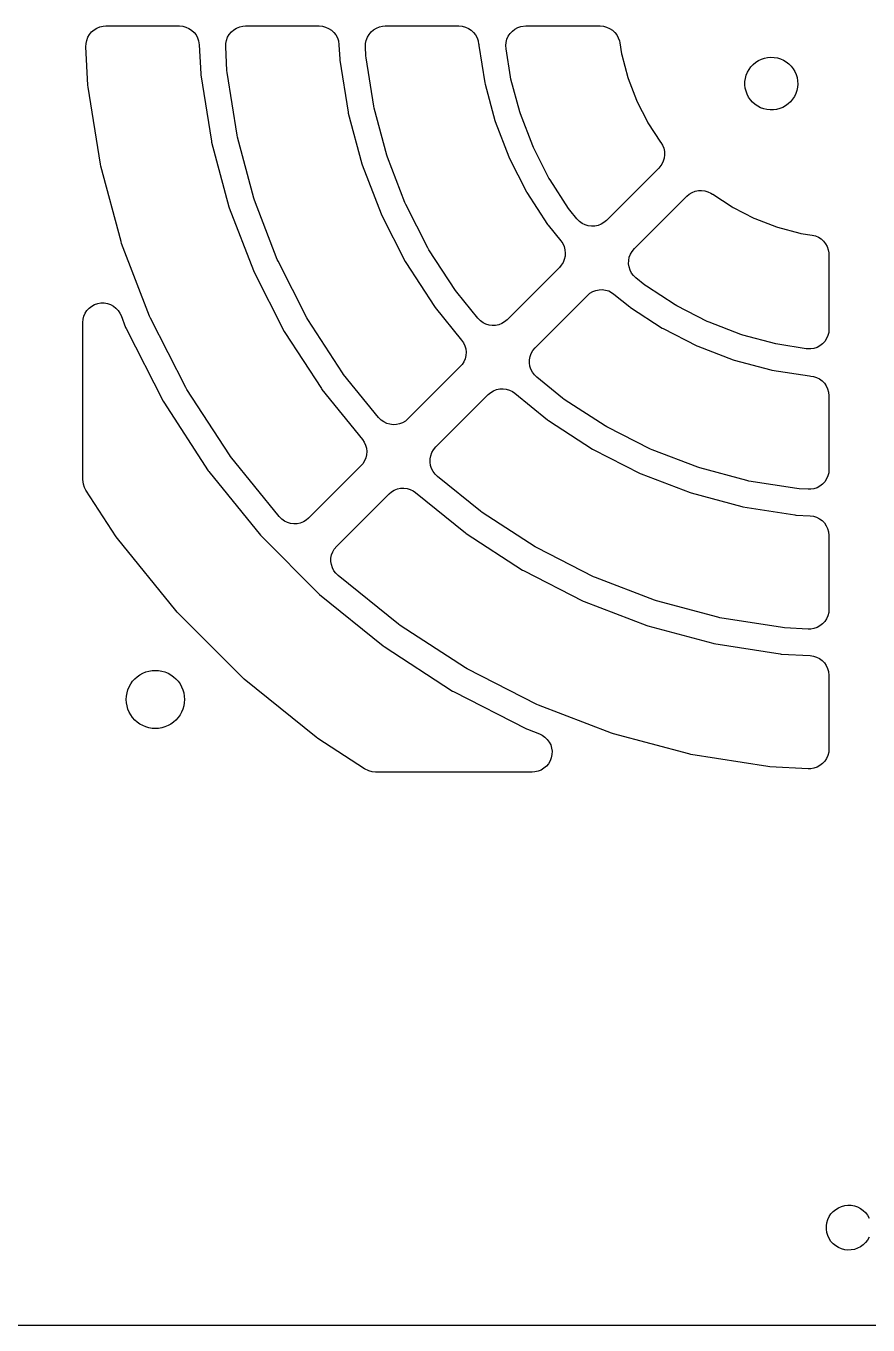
# Model space of a CAD drawing. Header units: metres. Extents: x -215 to 215, y -195 to 195.
# Drawn here: x -62.3 to 1.5, y -194.9 to -96.5 of the extents above; entities that cross this region are included whole.
import ezdxf

# ---------------------------------------------------------------- set-up
doc = ezdxf.new("R2010")
doc.units = ezdxf.units.M

msp = doc.modelspace()

# ---------------------------------------------------------------- linework, layer by layer
for p, q in [((-57.6996, -97.5879), (-57.6121, -97.3561)), ((-57.6121, -97.3561), (-57.4877, -97.1419)), ((-57.4877, -97.1419), (-57.3297, -96.9511)), ((-57.3297, -96.9511), (-57.1424, -96.7889)), ((-57.1424, -96.7889), (-56.931, -96.6598)), ((-56.931, -96.6598), (-56.7012, -96.5672)), ((-56.7012, -96.5672), (-56.4593, -96.5137)), ((-56.4593, -96.5137), (-56.2574, -96.5)), ((-56.2574, -96.5), (-50.6782, -96.5)), ((-50.6782, -96.5), (-50.4313, -96.5205)), ((-50.4313, -96.5205), (-50.1911, -96.5813)), ((-50.1911, -96.5813), (-49.9642, -96.6808)), ((-49.9642, -96.6808), (-49.7568, -96.8163)), ((-49.7568, -96.8163), (-49.5746, -96.9841)), ((-49.5746, -96.9841), (-49.4224, -97.1796)), ((-49.4224, -97.1796), (-49.3045, -97.3975)), ((-47.1163, -97.5879), (-47.0288, -97.3561)), ((-47.0288, -97.3561), (-46.9044, -97.1419)), ((-46.9044, -97.1419), (-46.7463, -96.9511)), ((-46.7463, -96.9511), (-46.5591, -96.7889)), ((-46.5591, -96.7889), (-46.3477, -96.6598)), ((-46.3477, -96.6598), (-46.1179, -96.5672)), ((-46.1179, -96.5672), (-45.876, -96.5137)), ((-45.876, -96.5137), (-45.6741, -96.5)), ((-45.6741, -96.5), (-40.0948, -96.5)), ((-40.0948, -96.5), (-39.8479, -96.5205)), ((-39.8479, -96.5205), (-39.6078, -96.5813)), ((-39.6078, -96.5813), (-39.3809, -96.6808)), ((-39.3809, -96.6808), (-39.1735, -96.8163)), ((-39.1735, -96.8163), (-38.9912, -96.9841)), ((-38.9912, -96.9841), (-38.8391, -97.1796)), ((-38.8391, -97.1796), (-38.7212, -97.3975)), ((-36.533, -97.5879), (-36.4455, -97.3561)), ((-36.4455, -97.3561), (-36.321, -97.1419)), ((-36.321, -97.1419), (-36.163, -96.9511)), ((-36.163, -96.9511), (-35.9757, -96.7889)), ((-35.9757, -96.7889), (-35.7643, -96.6597)), ((-35.7643, -96.6597), (-35.5345, -96.5672)), ((-35.5345, -96.5672), (-35.2926, -96.5137)), ((-35.2926, -96.5137), (-35.0907, -96.5)), ((-35.0907, -96.5), (-29.5115, -96.5)), ((-29.5115, -96.5), (-29.2646, -96.5205)), ((-29.2646, -96.5205), (-29.0244, -96.5813)), ((-29.0244, -96.5813), (-28.7976, -96.6808)), ((-28.7976, -96.6808), (-28.5902, -96.8163)), ((-28.5902, -96.8163), (-28.4079, -96.9841)), ((-28.4079, -96.9841), (-28.2557, -97.1796)), ((-28.2557, -97.1796), (-28.1378, -97.3975)), ((-25.8773, -97.5012), (-25.7759, -97.2752)), ((-25.7759, -97.2752), (-25.6387, -97.0689)), ((-25.6387, -97.0689), (-25.4694, -96.888)), ((-25.4694, -96.888), (-25.2727, -96.7375)), ((-25.2727, -96.7375), (-25.0538, -96.6214)), ((-25.0538, -96.6214), (-24.8189, -96.5429)), ((-24.8189, -96.5429), (-24.4627, -96.5)), ((-24.4627, -96.5), (-18.8217, -96.5)), ((-18.8217, -96.5), (-18.5748, -96.5205)), ((-18.5748, -96.5205), (-18.3346, -96.5813)), ((-18.3346, -96.5813), (-18.1077, -96.6808)), ((-18.1077, -96.6808), (-17.9003, -96.8163)), ((-17.9003, -96.8163), (-17.7181, -96.9841)), ((-17.7181, -96.9841), (-17.5659, -97.1796)), ((-17.5659, -97.1796), (-17.448, -97.3975)), ((-57.7553, -98.0785), (-57.7478, -97.8309)), ((-57.6035, -100.975), (-57.7553, -98.0785)), ((-57.7478, -97.8309), (-57.6996, -97.5879)), ((-49.3045, -97.3975), (-49.2241, -97.6318)), ((-49.2241, -97.6318), (-49.1802, -97.9215)), ((-49.1802, -97.9215), (-49.0651, -100.117)), ((-47.172, -98.0785), (-47.1645, -97.8309)), ((-47.0782, -99.8691), (-47.172, -98.0785)), ((-47.1645, -97.8309), (-47.1163, -97.5879)), ((-38.7212, -97.3975), (-38.6407, -97.6318)), ((-38.6407, -97.6318), (-38.5969, -97.9215)), ((-38.5969, -97.9215), (-38.5398, -99.0112)), ((-36.5887, -98.0785), (-36.5811, -97.8309)), ((-36.5528, -98.7628), (-36.5887, -98.0785)), ((-36.5811, -97.8309), (-36.533, -97.5879)), ((-28.1378, -97.3975), (-28.0574, -97.6318)), ((-28.0574, -97.6318), (-28.0219, -97.8663)), ((-28.0219, -97.8663), (-28.0185, -97.866)), ((-28.0185, -97.866), (-28.0062, -97.983)), ((-28.0062, -97.983), (-27.5573, -100.817)), ((-25.9626, -97.9876), (-25.9401, -97.7409)), ((-25.9442, -98.2346), (-25.9626, -97.9876)), ((-25.6071, -100.363), (-25.9442, -98.2346)), ((-25.9401, -97.7409), (-25.8773, -97.5012)), ((-17.448, -97.3975), (-17.3676, -97.6318)), ((-17.3676, -97.6318), (-17.3401, -97.7653)), ((-17.3401, -97.7653), (-17.2052, -98.617)), ((-38.5398, -99.0112), (-38.5316, -99.0892)), ((-38.5316, -99.0892), (-37.9094, -103.018)), ((-36.5364, -98.919), (-36.5528, -98.7628)), ((-35.9592, -102.563), (-36.5364, -98.919)), ((-17.2052, -98.617), (-17.1889, -98.6939)), ((-17.1889, -98.6939), (-16.733, -100.395)), ((-7.23308, -99.406), (-7.04364, -99.2487)), ((-7.04364, -99.2487), (-6.83629, -99.1158)), ((-6.83629, -99.1158), (-6.6142, -99.0095)), ((-6.6142, -99.0095), (-6.38072, -98.9312)), ((-6.38072, -98.9312), (-6.1394, -98.8823)), ((-6.1394, -98.8823), (-5.89389, -98.8633)), ((-5.89389, -98.8633), (-5.6479, -98.8747)), ((-5.6479, -98.8747), (-5.40518, -98.9162)), ((-5.40518, -98.9162), (-5.1694, -98.9872)), ((-5.1694, -98.9872), (-4.94415, -99.0867)), ((-4.94415, -99.0867), (-4.73282, -99.2131)), ((-4.73282, -99.2131), (-4.53862, -99.3645)), ((-49.0651, -100.117), (-49.0569, -100.195)), ((-49.0569, -100.195), (-48.2614, -105.218)), ((-47.0618, -100.025), (-47.0782, -99.8691)), ((-46.3113, -104.764), (-47.0618, -100.025)), ((-7.82314, -100.465), (-7.75941, -100.228)), ((-7.75941, -100.228), (-7.66693, -99.9993)), ((-7.66693, -99.9993), (-7.5471, -99.7842)), ((-7.5471, -99.7842), (-7.40175, -99.5854)), ((-7.40175, -99.5854), (-7.23308, -99.406)), ((-4.53862, -99.3645), (-4.3645, -99.5386)), ((-4.3645, -99.5386), (-4.21309, -99.7328)), ((-4.21309, -99.7328), (-4.0867, -99.9442)), ((-4.0867, -99.9442), (-3.98724, -100.169)), ((-3.98724, -100.169), (-3.91621, -100.405)), ((-57.5871, -101.132), (-57.6035, -100.975)), ((-56.6633, -106.964), (-57.5871, -101.132)), ((-27.5573, -100.817), (-27.5409, -100.894)), ((-27.5409, -100.894), (-26.7983, -103.666)), ((-25.5745, -100.516), (-25.6071, -100.363)), ((-24.9063, -103.01), (-25.5745, -100.516)), ((-16.733, -100.395), (-16.7086, -100.47)), ((-16.7086, -100.47), (-16.0773, -102.115)), ((-7.86095, -100.955), (-7.85716, -100.709)), ((-7.83446, -101.2), (-7.86095, -100.955)), ((-7.85716, -100.709), (-7.82314, -100.465)), ((-7.77808, -101.44), (-7.83446, -101.2)), ((-3.88226, -101.139), (-3.93123, -101.381)), ((-3.91621, -100.405), (-3.87469, -100.648)), ((-3.86333, -100.894), (-3.88226, -101.139)), ((-3.87469, -100.648), (-3.86333, -100.894)), ((-16.0773, -102.115), (-16.0453, -102.187)), ((-16.0453, -102.187), (-15.2455, -103.757)), ((-7.69267, -101.671), (-7.77808, -101.44)), ((-7.57953, -101.89), (-7.69267, -101.671)), ((-7.44037, -102.093), (-7.57953, -101.89)), ((-7.2773, -102.277), (-7.44037, -102.093)), ((-7.09279, -102.44), (-7.2773, -102.277)), ((-4.40599, -102.233), (-4.58539, -102.402)), ((-4.24869, -102.044), (-4.40599, -102.233)), ((-4.11584, -101.836), (-4.24869, -102.044)), ((-4.00949, -101.614), (-4.11584, -101.836)), ((-3.93123, -101.381), (-4.00949, -101.614)), ((-37.9094, -103.018), (-37.893, -103.095)), ((-37.893, -103.095), (-36.8637, -106.936)), ((-35.9265, -102.717), (-35.9592, -102.563)), ((-34.9717, -106.28), (-35.9265, -102.717)), ((-24.8578, -103.159), (-24.9063, -103.01)), ((-23.9326, -105.57), (-24.8578, -103.159)), ((-6.88963, -102.58), (-7.09279, -102.44)), ((-6.67093, -102.693), (-6.88963, -102.58)), ((-6.43997, -102.778), (-6.67093, -102.693)), ((-6.20027, -102.834), (-6.43997, -102.778)), ((-5.95546, -102.861), (-6.20027, -102.834)), ((-5.70924, -102.857), (-5.95546, -102.861)), ((-5.46536, -102.823), (-5.70924, -102.857)), ((-5.22751, -102.759), (-5.46536, -102.823)), ((-4.99928, -102.667), (-5.22751, -102.759)), ((-4.78416, -102.547), (-4.99928, -102.667)), ((-4.58539, -102.402), (-4.78416, -102.547)), ((-26.7983, -103.666), (-26.774, -103.741)), ((-26.774, -103.741), (-25.7456, -106.42)), ((-15.2455, -103.757), (-15.2061, -103.825)), ((-15.2061, -103.825), (-14.2466, -105.302)), ((-48.2614, -105.218), (-48.2451, -105.295)), ((-46.2786, -104.917), (-46.3113, -104.764)), ((-45.037, -109.551), (-46.2786, -104.917)), ((-48.2451, -105.295), (-46.929, -110.207)), ((-23.8688, -105.713), (-23.9326, -105.57)), ((-22.6967, -108.013), (-23.8688, -105.713)), ((-14.2466, -105.302), (-14.2324, -105.322)), ((-14.2324, -105.322), (-14.1039, -105.534)), ((-14.1039, -105.534), (-14.0119, -105.764)), ((-14.0119, -105.764), (-13.9591, -106.006)), ((-13.9591, -106.006), (-13.9468, -106.253)), ((-56.6307, -107.118), (-56.6633, -106.964)), ((-55.1024, -112.821), (-56.6307, -107.118)), ((-36.8637, -106.936), (-36.8393, -107.011)), ((-36.8393, -107.011), (-35.414, -110.724)), ((-34.9232, -106.43), (-34.9717, -106.28)), ((-33.601, -109.874), (-34.9232, -106.43)), ((-25.7456, -106.42), (-25.7137, -106.491)), ((-25.7137, -106.491), (-24.4109, -109.048)), ((-14.2935, -107.163), (-14.3854, -107.264)), ((-14.1512, -106.961), (-14.2935, -107.163)), ((-14.0442, -106.737), (-14.1512, -106.961)), ((-13.9755, -106.499), (-14.0442, -106.737)), ((-13.9468, -106.253), (-13.9755, -106.499)), ((-22.6181, -108.149), (-22.6967, -108.013)), ((-21.2121, -110.314), (-22.6181, -108.149)), ((-14.3854, -107.264), (-18.3502, -111.229)), ((-24.4109, -109.048), (-24.3717, -109.116)), ((-24.3717, -109.116), (-22.8087, -111.523)), ((-12.075, -109.225), (-11.8622, -109.098)), ((-11.8622, -109.098), (-11.6314, -109.008)), ((-11.6314, -109.008), (-11.3889, -108.958)), ((-11.3889, -108.958), (-11.1414, -108.947)), ((-11.1414, -108.947), (-10.8956, -108.978)), ((-10.8956, -108.978), (-10.6581, -109.049)), ((-10.6581, -109.049), (-10.4356, -109.157)), ((-10.4356, -109.157), (-10.3218, -109.232)), ((-44.9885, -109.7), (-45.037, -109.551)), ((-43.2693, -114.179), (-44.9885, -109.7)), ((-33.5371, -110.018), (-33.601, -109.874)), ((-31.8621, -113.305), (-33.5371, -110.018)), ((-16.2289, -113.35), (-12.264, -109.385)), ((-12.264, -109.385), (-12.075, -109.225)), ((-10.3218, -109.232), (-10.3024, -109.247)), ((-10.3024, -109.247), (-8.82471, -110.206)), ((-46.929, -110.207), (-46.9047, -110.282)), ((-46.9047, -110.282), (-45.0823, -115.029)), ((-35.414, -110.724), (-35.382, -110.796)), ((-35.382, -110.796), (-33.5763, -114.34)), ((-21.1198, -110.441), (-21.2121, -110.314)), ((-20.5766, -111.112), (-21.1198, -110.441)), ((-20.3803, -111.313), (-20.5766, -111.112)), ((-8.82471, -110.206), (-8.75652, -110.245)), ((-8.75652, -110.245), (-7.18683, -111.045)), ((-7.18683, -111.045), (-7.1151, -111.077)), ((-7.1151, -111.077), (-5.47032, -111.709)), ((-22.8087, -111.523), (-22.7626, -111.586)), ((-22.7626, -111.586), (-21.7982, -112.777)), ((-20.1787, -111.457), (-20.3803, -111.313)), ((-19.9561, -111.566), (-20.1787, -111.457)), ((-19.7187, -111.636), (-19.9561, -111.566)), ((-19.4729, -111.667), (-19.7187, -111.636)), ((-19.2254, -111.657), (-19.4729, -111.667)), ((-18.9829, -111.606), (-19.2254, -111.657)), ((-18.7521, -111.516), (-18.9829, -111.606)), ((-18.5393, -111.389), (-18.7521, -111.516)), ((-18.3502, -111.229), (-18.5393, -111.389)), ((-5.47032, -111.709), (-5.39542, -111.733)), ((-5.39542, -111.733), (-3.69386, -112.189)), ((-55.0539, -112.971), (-55.1024, -112.821)), ((-52.9377, -118.483), (-55.0539, -112.971)), ((-21.7982, -112.777), (-21.6588, -112.982)), ((-21.6588, -112.982), (-21.5549, -113.207)), ((-3.69386, -112.189), (-3.61696, -112.205)), ((-3.61696, -112.205), (-2.76534, -112.34)), ((-2.76534, -112.34), (-2.52469, -112.399)), ((-2.52469, -112.399), (-2.297, -112.497)), ((-2.297, -112.497), (-2.08849, -112.63)), ((-2.08849, -112.63), (-1.90485, -112.797)), ((-1.90485, -112.797), (-1.75107, -112.991)), ((-1.75107, -112.991), (-1.63136, -113.208)), ((-31.7836, -113.441), (-31.8621, -113.305)), ((-29.7742, -116.535), (-31.7836, -113.441)), ((-21.5549, -113.207), (-21.4894, -113.446)), ((-21.4799, -113.94), (-21.5361, -114.181)), ((-21.4894, -113.446), (-21.4642, -113.692)), ((-21.4642, -113.692), (-21.4799, -113.94)), ((-16.6605, -114.258), (-16.615, -114.015)), ((-16.615, -114.015), (-16.53, -113.782)), ((-16.53, -113.782), (-16.4079, -113.566)), ((-16.4079, -113.566), (-16.2289, -113.35)), ((-1.63136, -113.208), (-1.549, -113.441)), ((-1.549, -113.441), (-1.5062, -113.685)), ((-1.5062, -113.685), (-1.5, -113.822)), ((-1.5, -113.822), (-1.5, -119.463)), ((-45.0823, -115.029), (-45.0504, -115.101)), ((-43.2054, -114.322), (-43.2693, -114.179)), ((-41.0276, -118.597), (-43.2054, -114.322)), ((-33.5763, -114.34), (-33.5371, -114.408)), ((-33.5371, -114.408), (-31.3708, -117.744)), ((-21.9033, -114.782), (-25.8647, -118.743)), ((-21.7627, -114.62), (-21.9033, -114.782)), ((-21.6312, -114.41), (-21.7627, -114.62)), ((-21.5361, -114.181), (-21.6312, -114.41)), ((-16.6653, -114.506), (-16.6605, -114.258)), ((-16.6292, -114.751), (-16.6653, -114.506)), ((-16.5533, -114.987), (-16.6292, -114.751)), ((-16.4396, -115.207), (-16.5533, -114.987)), ((-45.0504, -115.101), (-42.7418, -119.632)), ((-16.2912, -115.405), (-16.4396, -115.207)), ((-16.1122, -115.577), (-16.2912, -115.405)), ((-15.4415, -116.12), (-16.1122, -115.577)), ((-29.6819, -116.662), (-29.7742, -116.535)), ((-28.0911, -118.627), (-29.6819, -116.662)), ((-23.7434, -120.865), (-19.782, -116.903)), ((-19.782, -116.903), (-19.5929, -116.743)), ((-19.5929, -116.743), (-19.3801, -116.616)), ((-19.3801, -116.616), (-19.1493, -116.526)), ((-19.1493, -116.526), (-18.9068, -116.475)), ((-18.9068, -116.475), (-18.6593, -116.465)), ((-18.6593, -116.465), (-18.4135, -116.496)), ((-18.4135, -116.496), (-18.1761, -116.567)), ((-18.1761, -116.567), (-17.9535, -116.675)), ((-17.9535, -116.675), (-17.7773, -116.798)), ((-17.7773, -116.798), (-16.5865, -117.763)), ((-15.3145, -116.212), (-15.4415, -116.12)), ((-13.1493, -117.618), (-15.3145, -116.212)), ((-57.8192, -118.248), (-57.6837, -118.041)), ((-57.6837, -118.041), (-57.5159, -117.859)), ((-57.5159, -117.859), (-57.3204, -117.706)), ((-57.3204, -117.706), (-57.1025, -117.588)), ((-57.1025, -117.588), (-56.8682, -117.508)), ((-56.8682, -117.508), (-56.6239, -117.467)), ((-56.6239, -117.467), (-56.3761, -117.467)), ((-56.3761, -117.467), (-56.1318, -117.508)), ((-56.1318, -117.508), (-55.8975, -117.588)), ((-55.8975, -117.588), (-55.6796, -117.706)), ((-55.6796, -117.706), (-55.4841, -117.859)), ((-55.4841, -117.859), (-55.3163, -118.041)), ((-55.3163, -118.041), (-55.1808, -118.248)), ((-31.3708, -117.744), (-31.3246, -117.807)), ((-31.3246, -117.807), (-29.3127, -120.292)), ((-16.5865, -117.763), (-16.523, -117.809)), ((-16.523, -117.809), (-14.1162, -119.372)), ((-13.0134, -117.697), (-13.1493, -117.618)), ((-10.713, -118.869), (-13.0134, -117.697)), ((-58, -118.962), (-57.9795, -118.715)), ((-58, -130.843), (-58, -118.962)), ((-57.9795, -118.715), (-57.9187, -118.475)), ((-57.9187, -118.475), (-57.8192, -118.248)), ((-55.1808, -118.248), (-55.0996, -118.425)), ((-55.0996, -118.425), (-54.7507, -119.334)), ((-52.8738, -118.627), (-52.9377, -118.483)), ((-50.193, -123.888), (-52.8738, -118.627)), ((-40.9491, -118.732), (-41.0276, -118.597)), ((-38.3363, -122.756), (-40.9491, -118.732)), ((-27.8948, -118.827), (-28.0911, -118.627)), ((-27.6932, -118.971), (-27.8948, -118.827)), ((-27.4706, -119.08), (-27.6932, -118.971)), ((-26.2666, -119.03), (-26.4973, -119.12)), ((-26.0537, -118.904), (-26.2666, -119.03)), ((-25.8647, -118.743), (-26.0537, -118.904)), ((-10.5695, -118.933), (-10.713, -118.869)), ((-8.15924, -119.858), (-10.5695, -118.933)), ((-54.7507, -119.334), (-54.7187, -119.405)), ((-54.7187, -119.405), (-51.9072, -124.923)), ((-42.7418, -119.632), (-42.7025, -119.7)), ((-42.7025, -119.7), (-39.9329, -123.964)), ((-27.2332, -119.151), (-27.4706, -119.08)), ((-26.9873, -119.181), (-27.2332, -119.151)), ((-26.7398, -119.171), (-26.9873, -119.181)), ((-26.4973, -119.12), (-26.7398, -119.171)), ((-14.1162, -119.372), (-14.0483, -119.411)), ((-14.0483, -119.411), (-11.4915, -120.714)), ((-8.00992, -119.906), (-8.15924, -119.858)), ((-5.51637, -120.574), (-8.00992, -119.906)), ((-1.58127, -119.95), (-1.68079, -120.177)), ((-1.52046, -119.71), (-1.58127, -119.95)), ((-1.5, -119.463), (-1.52046, -119.71)), ((-29.3127, -120.292), (-29.1732, -120.497)), ((-29.1732, -120.497), (-29.0694, -120.721)), ((-29.0694, -120.721), (-29.0039, -120.96)), ((-29.0039, -120.96), (-28.9787, -121.207)), ((-23.9224, -121.081), (-23.7434, -120.865)), ((-11.4915, -120.714), (-11.4198, -120.746)), ((-11.4198, -120.746), (-8.74074, -121.774)), ((-5.36279, -120.607), (-5.51637, -120.574)), ((-3.23465, -120.944), (-5.36279, -120.607)), ((-2.87613, -120.958), (-3.23465, -120.944)), ((-2.63177, -120.917), (-2.87613, -120.958)), ((-2.39746, -120.836), (-2.63177, -120.917)), ((-2.17958, -120.718), (-2.39746, -120.836)), ((-1.98409, -120.566), (-2.17958, -120.718)), ((-1.81628, -120.384), (-1.98409, -120.566)), ((-1.68079, -120.177), (-1.81628, -120.384)), ((-29.1457, -121.924), (-29.2772, -122.134)), ((-29.0506, -121.695), (-29.1457, -121.924)), ((-28.9944, -121.454), (-29.0506, -121.695)), ((-28.9787, -121.207), (-28.9944, -121.454)), ((-24.1797, -122.02), (-24.1749, -121.773)), ((-24.1749, -121.773), (-24.1295, -121.529)), ((-24.1295, -121.529), (-24.0445, -121.296)), ((-24.0445, -121.296), (-23.9224, -121.081)), ((-8.74074, -121.774), (-8.66583, -121.798)), ((-8.66583, -121.798), (-5.89426, -122.541)), ((-38.244, -122.883), (-38.3363, -122.756)), ((-35.6055, -126.141), (-38.244, -122.883)), ((-29.4178, -122.296), (-33.3792, -126.258)), ((-29.2772, -122.134), (-29.4178, -122.296)), ((-24.1437, -122.265), (-24.1797, -122.02)), ((-24.0677, -122.501), (-24.1437, -122.265)), ((-23.9541, -122.721), (-24.0677, -122.501)), ((-23.8057, -122.92), (-23.9541, -122.721)), ((-23.6267, -123.091), (-23.8057, -122.92)), ((-5.89426, -122.541), (-5.81731, -122.557)), ((-5.81731, -122.557), (-2.98299, -123.006)), ((-50.1145, -124.024), (-50.193, -123.888)), ((-21.6622, -124.682), (-23.6267, -123.091)), ((-2.98299, -123.006), (-2.866, -123.019)), ((-2.866, -123.019), (-2.86627, -123.021)), ((-2.86627, -123.021), (-2.67604, -123.047)), ((-2.67604, -123.047), (-2.43941, -123.12)), ((-2.43941, -123.12), (-2.21805, -123.231)), ((-2.21805, -123.231), (-2.01802, -123.378)), ((-2.01802, -123.378), (-1.84477, -123.555)), ((-1.84477, -123.555), (-1.70305, -123.758)), ((-1.70305, -123.758), (-1.59669, -123.982)), ((-51.9072, -124.923), (-51.868, -124.991)), ((-46.8984, -128.977), (-50.1145, -124.024)), ((-39.9329, -123.964), (-39.8868, -124.028)), ((-39.8868, -124.028), (-36.8271, -127.806)), ((-31.2578, -128.379), (-27.2964, -124.418)), ((-27.2964, -124.418), (-27.1074, -124.258)), ((-27.1074, -124.258), (-26.8946, -124.131)), ((-26.8946, -124.131), (-26.6638, -124.041)), ((-26.6638, -124.041), (-26.4213, -123.99)), ((-26.4213, -123.99), (-26.1738, -123.98)), ((-26.1738, -123.98), (-25.928, -124.01)), ((-25.928, -124.01), (-25.6905, -124.081)), ((-25.6905, -124.081), (-25.468, -124.19)), ((-25.468, -124.19), (-25.2918, -124.313)), ((-25.2918, -124.313), (-22.8073, -126.325)), ((-21.5352, -124.774), (-21.6622, -124.682)), ((-18.4409, -126.784), (-21.5352, -124.774)), ((-1.59669, -123.982), (-1.52863, -124.22)), ((-1.52863, -124.22), (-1.5, -124.511)), ((-1.5, -124.511), (-1.5, -130.091)), ((-51.868, -124.991), (-48.495, -130.185)), ((-35.4093, -126.342), (-35.6055, -126.141)), ((-35.2076, -126.486), (-35.4093, -126.342)), ((-34.9851, -126.595), (-35.2076, -126.486)), ((-34.7476, -126.665), (-34.9851, -126.595)), ((-34.5018, -126.696), (-34.7476, -126.665)), ((-34.2543, -126.686), (-34.5018, -126.696)), ((-34.0118, -126.635), (-34.2543, -126.686)), ((-33.781, -126.545), (-34.0118, -126.635)), ((-33.5682, -126.418), (-33.781, -126.545)), ((-33.3792, -126.258), (-33.5682, -126.418)), ((-22.8073, -126.325), (-22.7437, -126.371)), ((-22.7437, -126.371), (-19.408, -128.537)), ((-18.305, -126.862), (-18.4409, -126.784)), ((-15.0176, -128.537), (-18.305, -126.862)), ((-36.8271, -127.806), (-36.6877, -128.011)), ((-36.6877, -128.011), (-36.5838, -128.236)), ((-36.5838, -128.236), (-36.5184, -128.475)), ((-36.5184, -128.475), (-36.4931, -128.721)), ((-36.4931, -128.721), (-36.5089, -128.969)), ((-31.6439, -129.044), (-31.559, -128.811)), ((-31.559, -128.811), (-31.4369, -128.595)), ((-31.4369, -128.595), (-31.2578, -128.379)), ((-19.408, -128.537), (-19.34, -128.576)), ((-19.34, -128.576), (-15.796, -130.382)), ((-14.8742, -128.601), (-15.0176, -128.537)), ((-11.4297, -129.923), (-14.8742, -128.601)), ((-46.8061, -129.104), (-46.8984, -128.977)), ((-43.12, -133.656), (-46.8061, -129.104)), ((-36.9322, -129.811), (-40.8936, -133.772)), ((-36.7916, -129.649), (-36.9322, -129.811)), ((-36.6601, -129.439), (-36.7916, -129.649)), ((-36.565, -129.21), (-36.6601, -129.439)), ((-36.5089, -128.969), (-36.565, -129.21)), ((-31.6942, -129.535), (-31.6894, -129.287)), ((-31.6581, -129.78), (-31.6942, -129.535)), ((-31.6894, -129.287), (-31.6439, -129.044)), ((-31.5822, -130.016), (-31.6581, -129.78)), ((-48.495, -130.185), (-48.4489, -130.249)), ((-48.4489, -130.249), (-44.5514, -135.062)), ((-31.4685, -130.236), (-31.5822, -130.016)), ((-31.3201, -130.434), (-31.4685, -130.236)), ((-31.1411, -130.606), (-31.3201, -130.434)), ((-27.8829, -133.244), (-31.1411, -130.606)), ((-15.796, -130.382), (-15.7243, -130.414)), ((-15.7243, -130.414), (-12.0112, -131.839)), ((-11.2803, -129.972), (-11.4297, -129.923)), ((-7.71677, -130.927), (-11.2803, -129.972)), ((-1.68079, -130.805), (-1.81628, -131.012)), ((-1.58127, -130.578), (-1.68079, -130.805)), ((-1.52046, -130.338), (-1.58127, -130.578)), ((-1.5, -130.091), (-1.52046, -130.338)), ((-57.9551, -131.207), (-58, -130.843)), ((-57.8753, -131.441), (-57.9551, -131.207)), ((-57.758, -131.659), (-57.8753, -131.441)), ((-55.4605, -135.197), (-57.758, -131.659)), ((-34.8109, -131.932), (-34.6219, -131.772)), ((-34.6219, -131.772), (-34.409, -131.645)), ((-34.409, -131.645), (-34.1783, -131.555)), ((-34.1783, -131.555), (-33.9358, -131.504)), ((-33.9358, -131.504), (-33.6883, -131.494)), ((-33.6883, -131.494), (-33.4424, -131.525)), ((-33.4424, -131.525), (-33.205, -131.595)), ((-33.205, -131.595), (-32.9824, -131.704)), ((-32.9824, -131.704), (-32.8063, -131.827)), ((-7.56319, -130.959), (-7.71677, -130.927)), ((-3.91898, -131.536), (-7.56319, -130.959)), ((-3.76282, -131.553), (-3.91898, -131.536)), ((-3.07849, -131.589), (-3.76282, -131.553)), ((-2.87613, -131.586), (-3.07849, -131.589)), ((-2.63177, -131.545), (-2.87613, -131.586)), ((-2.39746, -131.464), (-2.63177, -131.545)), ((-2.17958, -131.346), (-2.39746, -131.464)), ((-1.98409, -131.194), (-2.17958, -131.346)), ((-1.81628, -131.012), (-1.98409, -131.194)), ((-38.7723, -135.894), (-34.8109, -131.932)), ((-32.8063, -131.827), (-29.0279, -134.887)), ((-12.0112, -131.839), (-11.9363, -131.864)), ((-11.9363, -131.864), (-8.09465, -132.893)), ((-42.9237, -133.856), (-43.12, -133.656)), ((-40.8936, -133.772), (-41.0826, -133.932)), ((-27.7558, -133.336), (-27.8829, -133.244)), ((-23.7325, -135.949), (-27.7558, -133.336)), ((-8.09465, -132.893), (-8.0177, -132.909)), ((-8.0177, -132.909), (-4.08925, -133.532)), ((-4.08925, -133.532), (-4.0112, -133.54)), ((-4.0112, -133.54), (-2.92149, -133.597)), ((-2.92149, -133.597), (-2.67601, -133.63)), ((-2.67601, -133.63), (-2.43936, -133.704)), ((-2.43936, -133.704), (-2.218, -133.815)), ((-42.7221, -134), (-42.9237, -133.856)), ((-42.4995, -134.109), (-42.7221, -134)), ((-42.2621, -134.18), (-42.4995, -134.109)), ((-42.0162, -134.21), (-42.2621, -134.18)), ((-41.7687, -134.2), (-42.0162, -134.21)), ((-41.5262, -134.149), (-41.7687, -134.2)), ((-41.2955, -134.059), (-41.5262, -134.149)), ((-41.0826, -133.932), (-41.2955, -134.059)), ((-2.218, -133.815), (-2.01799, -133.961)), ((-2.01799, -133.961), (-1.84476, -134.138)), ((-1.84476, -134.138), (-1.70303, -134.341)), ((-1.70303, -134.341), (-1.59668, -134.565)), ((-1.59668, -134.565), (-1.52863, -134.803)), ((-55.3682, -135.324), (-55.4605, -135.197)), ((-50.9548, -140.774), (-55.3682, -135.324)), ((-44.5514, -135.062), (-44.4989, -135.12)), ((-44.4989, -135.12), (-40.1199, -139.499)), ((-29.0279, -134.887), (-28.9644, -134.933)), ((-28.9644, -134.933), (-24.6995, -137.703)), ((-1.52863, -134.803), (-1.5, -135.095)), ((-1.5, -135.095), (-1.5, -140.674)), ((-39.2038, -136.802), (-39.1584, -136.558)), ((-39.1584, -136.558), (-39.0734, -136.325)), ((-39.0734, -136.325), (-38.9513, -136.11)), ((-38.9513, -136.11), (-38.7723, -135.894)), ((-23.5965, -136.028), (-23.7325, -135.949)), ((-19.3223, -138.205), (-23.5965, -136.028)), ((-39.2086, -137.049), (-39.2038, -136.802)), ((-39.1726, -137.294), (-39.2086, -137.049)), ((-39.0966, -137.53), (-39.1726, -137.294)), ((-38.983, -137.75), (-39.0966, -137.53)), ((-24.6995, -137.703), (-24.6316, -137.742)), ((-38.8346, -137.949), (-38.983, -137.75)), ((-38.6556, -138.12), (-38.8346, -137.949)), ((-34.1036, -141.806), (-38.6556, -138.12)), ((-24.6316, -137.742), (-20.1008, -140.05)), ((-19.1789, -138.269), (-19.3223, -138.205)), ((-14.7001, -139.989), (-19.1789, -138.269)), ((-40.1199, -139.499), (-40.0616, -139.551)), ((-40.0616, -139.551), (-35.2486, -143.449)), ((-20.1008, -140.05), (-20.029, -140.082)), ((-20.029, -140.082), (-15.2816, -141.905)), ((-14.5508, -140.037), (-14.7001, -139.989)), ((-9.91716, -141.279), (-14.5508, -140.037)), ((-1.5, -140.674), (-1.52046, -140.921)), ((-50.8497, -140.891), (-50.9548, -140.774)), ((-45.8911, -145.85), (-50.8497, -140.891)), ((-9.76358, -141.311), (-9.91716, -141.279)), ((-5.02524, -142.062), (-9.76358, -141.311)), ((-1.81628, -141.595), (-1.98409, -141.778)), ((-1.68079, -141.388), (-1.81628, -141.595)), ((-1.58127, -141.161), (-1.68079, -141.388)), ((-1.52046, -140.921), (-1.58127, -141.161)), ((-33.9766, -141.898), (-34.1036, -141.806)), ((-29.0243, -145.114), (-33.9766, -141.898)), ((-15.2816, -141.905), (-15.2067, -141.929)), ((-15.2067, -141.929), (-10.2951, -143.245)), ((-4.86909, -142.078), (-5.02524, -142.062)), ((-3.07851, -142.172), (-4.86909, -142.078)), ((-2.87613, -142.169), (-3.07851, -142.172)), ((-2.63177, -142.128), (-2.87613, -142.169)), ((-2.39746, -142.048), (-2.63177, -142.128)), ((-2.17958, -141.93), (-2.39746, -142.048)), ((-1.98409, -141.778), (-2.17958, -141.93)), ((-35.2486, -143.449), (-35.1852, -143.495)), ((-35.1852, -143.495), (-29.9912, -146.868)), ((-10.2951, -143.245), (-10.2181, -143.261)), ((-10.2181, -143.261), (-5.1955, -144.057)), ((-5.1955, -144.057), (-5.11745, -144.065)), ((-5.11745, -144.065), (-2.92149, -144.18)), ((-2.92149, -144.18), (-2.67601, -144.214)), ((-2.67601, -144.214), (-2.43936, -144.287)), ((-2.43936, -144.287), (-2.21802, -144.398)), ((-2.21802, -144.398), (-2.01799, -144.544)), ((-2.01799, -144.544), (-1.84476, -144.721)), ((-53.6723, -145.634), (-53.456, -145.515)), ((-53.456, -145.515), (-53.2278, -145.42)), ((-53.2278, -145.42), (-52.9903, -145.352)), ((-52.9903, -145.352), (-52.7467, -145.31)), ((-52.7467, -145.31), (-52.5, -145.297)), ((-52.5, -145.297), (-52.2533, -145.31)), ((-52.2533, -145.31), (-52.0097, -145.352)), ((-52.0097, -145.352), (-51.7722, -145.42)), ((-51.7722, -145.42), (-51.5439, -145.515)), ((-51.5439, -145.515), (-51.3277, -145.634)), ((-28.8883, -145.193), (-29.0243, -145.114)), ((-23.6268, -147.874), (-28.8883, -145.193)), ((-1.84476, -144.721), (-1.70303, -144.925)), ((-1.70303, -144.925), (-1.59669, -145.148)), ((-1.59669, -145.148), (-1.52863, -145.387)), ((-1.52863, -145.387), (-1.5, -145.678)), ((-54.5798, -146.772), (-54.4852, -146.544)), ((-54.4852, -146.544), (-54.3657, -146.328)), ((-54.3657, -146.328), (-54.2227, -146.126)), ((-54.2227, -146.126), (-54.0581, -145.942)), ((-54.0581, -145.942), (-53.8738, -145.777)), ((-53.8738, -145.777), (-53.6723, -145.634)), ((-51.3277, -145.634), (-51.1262, -145.777)), ((-51.1262, -145.777), (-50.9419, -145.942)), ((-50.9419, -145.942), (-50.7773, -146.126)), ((-50.7773, -146.126), (-50.6343, -146.328)), ((-50.6343, -146.328), (-50.5147, -146.544)), ((-50.5147, -146.544), (-50.4202, -146.772)), ((-45.7745, -145.955), (-45.8911, -145.85)), ((-40.3243, -150.368), (-45.7745, -145.955)), ((-1.5, -145.678), (-1.5, -151.257)), ((-54.7035, -147.5), (-54.6896, -147.253)), ((-54.6896, -147.747), (-54.7035, -147.5)), ((-54.6896, -147.253), (-54.6482, -147.01)), ((-54.6482, -147.01), (-54.5798, -146.772)), ((-50.4202, -146.772), (-50.3518, -147.01)), ((-50.3518, -147.01), (-50.3104, -147.253)), ((-50.3104, -147.253), (-50.2965, -147.5)), ((-50.2965, -147.5), (-50.3104, -147.747)), ((-29.9912, -146.868), (-29.9233, -146.907)), ((-29.9233, -146.907), (-24.4054, -149.719)), ((-54.6482, -147.99), (-54.6896, -147.747)), ((-54.5798, -148.228), (-54.6482, -147.99)), ((-54.4852, -148.456), (-54.5798, -148.228)), ((-54.3657, -148.672), (-54.4852, -148.456)), ((-50.5147, -148.456), (-50.6343, -148.672)), ((-50.4202, -148.228), (-50.5147, -148.456)), ((-50.3518, -147.99), (-50.4202, -148.228)), ((-50.3104, -147.747), (-50.3518, -147.99)), ((-23.4834, -147.938), (-23.6268, -147.874)), ((-17.9705, -150.054), (-23.4834, -147.938)), ((-54.2227, -148.874), (-54.3657, -148.672)), ((-54.0581, -149.058), (-54.2227, -148.874)), ((-53.8738, -149.223), (-54.0581, -149.058)), ((-53.6723, -149.366), (-53.8738, -149.223)), ((-53.456, -149.485), (-53.6723, -149.366)), ((-53.2278, -149.58), (-53.456, -149.485)), ((-51.5439, -149.485), (-51.7722, -149.58)), ((-51.3277, -149.366), (-51.5439, -149.485)), ((-51.1262, -149.223), (-51.3277, -149.366)), ((-50.9419, -149.058), (-51.1262, -149.223)), ((-50.7773, -148.874), (-50.9419, -149.058)), ((-50.6343, -148.672), (-50.7773, -148.874)), ((-52.9903, -149.648), (-53.2278, -149.58)), ((-52.7467, -149.69), (-52.9903, -149.648)), ((-52.5, -149.703), (-52.7467, -149.69)), ((-52.2533, -149.69), (-52.5, -149.703)), ((-52.0097, -149.648), (-52.2533, -149.69)), ((-51.7722, -149.58), (-52.0097, -149.648)), ((-40.1973, -150.461), (-40.3243, -150.368)), ((-36.6595, -152.758), (-40.1973, -150.461)), ((-24.4054, -149.719), (-24.3336, -149.751)), ((-24.3336, -149.751), (-23.4246, -150.1)), ((-23.4246, -150.1), (-23.2014, -150.207)), ((-23.2014, -150.207), (-22.999, -150.35)), ((-22.999, -150.35), (-22.8228, -150.524)), ((-17.8212, -150.102), (-17.9705, -150.054)), ((-12.1176, -151.631), (-17.8212, -150.102)), ((-22.8228, -150.524), (-22.6778, -150.725)), ((-22.6778, -150.725), (-22.5677, -150.947)), ((-22.5677, -150.947), (-22.4958, -151.184)), ((-22.4958, -151.184), (-22.4638, -151.43)), ((-22.4638, -151.43), (-22.4726, -151.677)), ((-1.5, -151.257), (-1.52046, -151.504)), ((-22.7366, -152.365), (-22.8956, -152.555)), ((-22.6109, -152.151), (-22.7366, -152.365)), ((-22.5221, -151.92), (-22.6109, -152.151)), ((-22.4726, -151.677), (-22.5221, -151.92)), ((-11.964, -151.663), (-12.1176, -151.631)), ((-6.1315, -152.587), (-11.964, -151.663)), ((-1.98409, -152.361), (-2.17958, -152.513)), ((-1.81628, -152.179), (-1.98409, -152.361)), ((-1.68079, -151.971), (-1.81628, -152.179)), ((-1.58127, -151.744), (-1.68079, -151.971)), ((-1.52046, -151.504), (-1.58127, -151.744)), ((-36.3296, -152.919), (-36.6595, -152.758)), ((-36.0894, -152.98), (-36.3296, -152.919)), ((-35.8425, -153), (-36.0894, -152.98)), ((-23.9621, -153), (-35.8425, -153)), ((-23.7684, -152.987), (-23.9621, -153)), ((-23.5262, -152.935), (-23.7684, -152.987)), ((-23.2959, -152.844), (-23.5262, -152.935)), ((-23.0838, -152.716), (-23.2959, -152.844)), ((-22.8956, -152.555), (-23.0838, -152.716)), ((-5.97536, -152.604), (-6.1315, -152.587)), ((-3.07851, -152.755), (-5.97536, -152.604)), ((-2.87613, -152.752), (-3.07851, -152.755)), ((-2.63177, -152.711), (-2.87613, -152.752)), ((-2.39746, -152.631), (-2.63177, -152.711)), ((-2.17958, -152.513), (-2.39746, -152.631)), ((-0.7773, -185.988), (-0.54889, -185.891)), ((-0.54889, -185.891), (-0.30878, -185.828)), ((-0.30878, -185.828), (-0.06207, -185.801)), ((-0.06207, -185.801), (0.18593, -185.81)), ((0.18593, -185.81), (0.42998, -185.855)), ((0.42998, -185.855), (0.66487, -185.935)), ((-1.65932, -187.13), (-1.58781, -186.893)), ((-1.58781, -186.893), (-1.48248, -186.668)), ((-1.48248, -186.668), (-1.34554, -186.461)), ((-1.34554, -186.461), (-1.17992, -186.276)), ((-1.17992, -186.276), (-0.98915, -186.117)), ((-0.98915, -186.117), (-0.7773, -185.988)), ((0.66487, -185.935), (0.88559, -186.049)), ((0.88559, -186.049), (1.08743, -186.193)), ((1.08743, -186.193), (1.2661, -186.366)), ((1.2661, -186.366), (1.41779, -186.562)), ((1.41779, -186.562), (1.53926, -186.778)), ((-1.69545, -187.376), (-1.65932, -187.13)), ((-1.69545, -187.624), (-1.69545, -187.376)), ((-1.65932, -187.87), (-1.69545, -187.624)), ((-1.58781, -188.107), (-1.65932, -187.87)), ((-1.48248, -188.332), (-1.58781, -188.107)), ((-1.34554, -188.539), (-1.48248, -188.332)), ((-1.17992, -188.724), (-1.34554, -188.539)), ((-0.98915, -188.883), (-1.17992, -188.724)), ((1.08743, -188.807), (0.88559, -188.951)), ((1.2661, -188.634), (1.08743, -188.807)), ((1.41779, -188.438), (1.2661, -188.634)), ((1.53926, -188.222), (1.41779, -188.438)), ((-0.7773, -189.012), (-0.98915, -188.883)), ((-0.54889, -189.109), (-0.7773, -189.012)), ((-0.30878, -189.172), (-0.54889, -189.109)), ((-0.06207, -189.199), (-0.30878, -189.172)), ((0.18593, -189.19), (-0.06207, -189.199)), ((0.42998, -189.145), (0.18593, -189.19)), ((0.66487, -189.065), (0.42998, -189.145)), ((0.88559, -188.951), (0.66487, -189.065)), ((-209.875, -194.875), (209.875, -194.875))]:
    msp.add_line(p, q)

doc.saveas('drawing.dxf')
